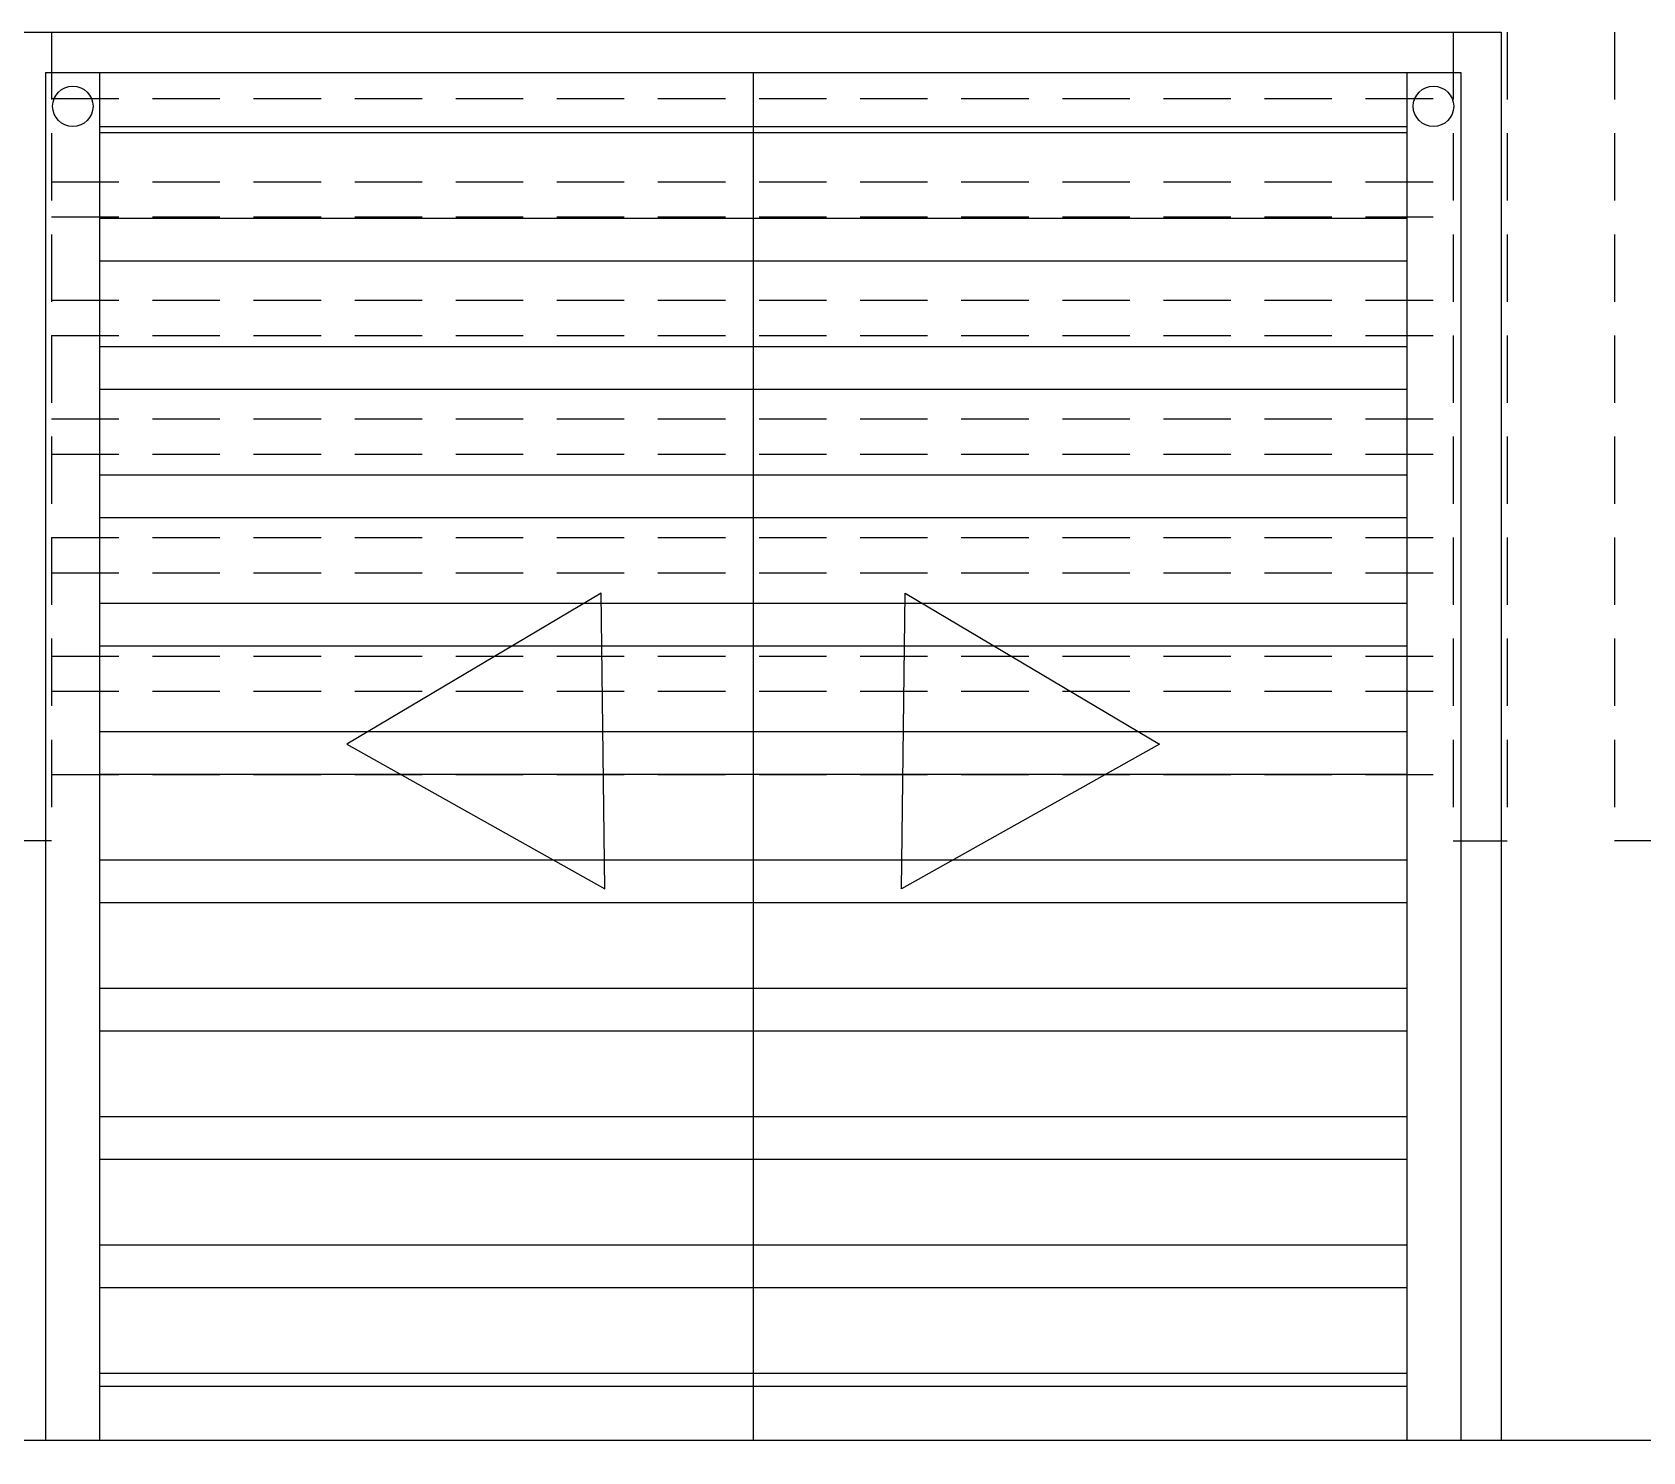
# Model space of a CAD drawing. Header units: millimetres. Extents: x 2801 to 3319, y 1187 to 1422.
# Drawn here: x 3138.68 to 3144.65, y 1262.88 to 1268.15 of the extents above; entities that cross this region are included whole.
import ezdxf

# ---------------------------------------------------------------- set-up
doc = ezdxf.new("R2010")
doc.units = ezdxf.units.MM
doc.linetypes.add('HIDDEN', pattern=[0.375, 0.25, -0.125])
for name, color, linetype in [('AR-ALV-V', 2, 'Continuous'), ('AR-BRISEPROJ', 1, 'HIDDEN'), ('AR-TALUDE', 1, 'Continuous'), ('AR-TELHA', 2, 'Continuous'), ('AR-TELHA-H', 1, 'Continuous'), ('insercao', 4, 'Continuous'), ('Layer1', 1, 'Continuous'), ('PG-PROJ', 1, 'HIDDEN'), ('TIGRECAD', 2, 'Continuous')]:
    doc.layers.add(name, color=color, linetype=linetype)

# ---------------------------------------------------------------- blocks, each defined once
blk = doc.blocks.new('PG-MODULO2-PJ-B')
at = {"layer": 'PG-PROJ'}
for p, q in [((0, 0), (0, -3)), ((5.6, 0), (5.6, -3)), ((0.2, 0), (5.4, 0)), ((0.2, 0), (0.2, -3)), ((5.4, 0), (5.4, -3)), ((0.2, -0.2454), (5.4, -0.2454)), ((0.2, -0.5546), (5.4, -0.5546)), ((0.2, -0.6854), (5.4, -0.6854)), ((0.2, -0.9946), (5.4, -0.9946)), ((0.2, -1.1254), (5.4, -1.1254)), ((0.2, -1.4346), (5.4, -1.4346)), ((0.2, -1.5654), (5.4, -1.5654)), ((0.2, -1.8746), (5.4, -1.8746)), ((0.2, -2.0054), (5.4, -2.0054)), ((0.2, -2.3146), (5.4, -2.3146)), ((0.2, -2.4454), (5.4, -2.4454)), ((0.2, -2.7546), (5.4, -2.7546)), ((0.2, -3), (0, -3)), ((5.4, -3), (5.6, -3))]:
    blk.add_line(p, q, dxfattribs=at)
blk = doc.blocks.new('pe-bl03-aud-cobertura')
at = {"layer": 'AR-TELHA-H'}
h = blk.add_hatch(dxfattribs=at)
h.set_pattern_fill('ANSI32', color=256, scale=0.05, angle=135, style=0)
h.paths.add_polyline_path([(98.25, -73.55), (95.825, -73.55), (95.825, -78.225), (98.25, -78.225)])
h.paths.add_polyline_path([(95.825, -73.55), (93.4, -73.55), (93.4, -78.225), (95.825, -78.225)])
at = {"layer": 'AR-ALV-V'}
for p, q in [((93.05, -73.2), (98.6, -73.2)), ((98.6, -73.2), (98.6, -78.425)), ((93.2, -73.35), (98.45, -73.35)), ((93.2, -73.35), (93.2, -78.425)), ((98.45, -73.35), (98.45, -78.425)), ((113.65, -78.425), (90.2221, -78.425))]:
    blk.add_line(p, q, dxfattribs=at)
at = {"layer": 'AR-TELHA'}
for p, q in [((93.4, -73.35), (93.4, -78.425)), ((95.825, -73.35), (95.825, -78.425)), ((98.25, -73.35), (98.25, -78.425)), ((93.4, -73.55), (98.25, -73.55)), ((98.25, -78.225), (93.4, -78.225))]:
    blk.add_line(p, q, dxfattribs=at)
at = {"layer": 'TIGRECAD'}
for centre in [(93.3015, -73.475), (98.3485, -73.475)]:
    blk.add_circle(centre, 0.075, dxfattribs=at)

msp = doc.modelspace()

# ---------------------------------------------------------------- linework, layer by layer
at = {"layer": 'AR-TALUDE'}
msp.add_open_spline([(3124.3675, 1268.2584), (3124.8707, 1261.7606), (3127.5572, 1246.7648), (3144.9417, 1233.6191), (3156.1673, 1236.3321), (3164.4484, 1242.0317), (3171.6254, 1254.5339), (3176.6316, 1265.464), (3181.1956, 1274.1782), (3183.2408, 1280.0816)], degree=3, knots=[0.874603, 0.874603, 0.874603, 0.874603, 13.033613, 24.300817, 33.994288, 45.623477, 57.311406, 66.544355, 85.146679, 85.146679, 85.146679, 85.146679], dxfattribs=at)
at = {"layer": 'Layer1'}
for points in [[(3140.7857, 1266.0681), (3139.8433, 1265.5078), (3140.7998, 1264.9718)], [(3141.9142, 1266.0681), (3142.8566, 1265.5078), (3141.9001, 1264.9718)]]:
    msp.add_lwpolyline(points, close=True, dxfattribs=at)

# ---------------------------------------------------------------- block references
at = {"layer": 'AR-BRISEPROJ'}
for p in [(3138.5469, 1268.1498), (3144.5454, 1268.1498)]:
    msp.add_blockref('PG-MODULO2-PJ-B', p, dxfattribs=at)
at = {"layer": 'insercao', "ltscale": 10}
msp.add_blockref('pe-bl03-aud-cobertura', (3045.5249, 1341.3498), dxfattribs=at)

doc.saveas('drawing.dxf')
